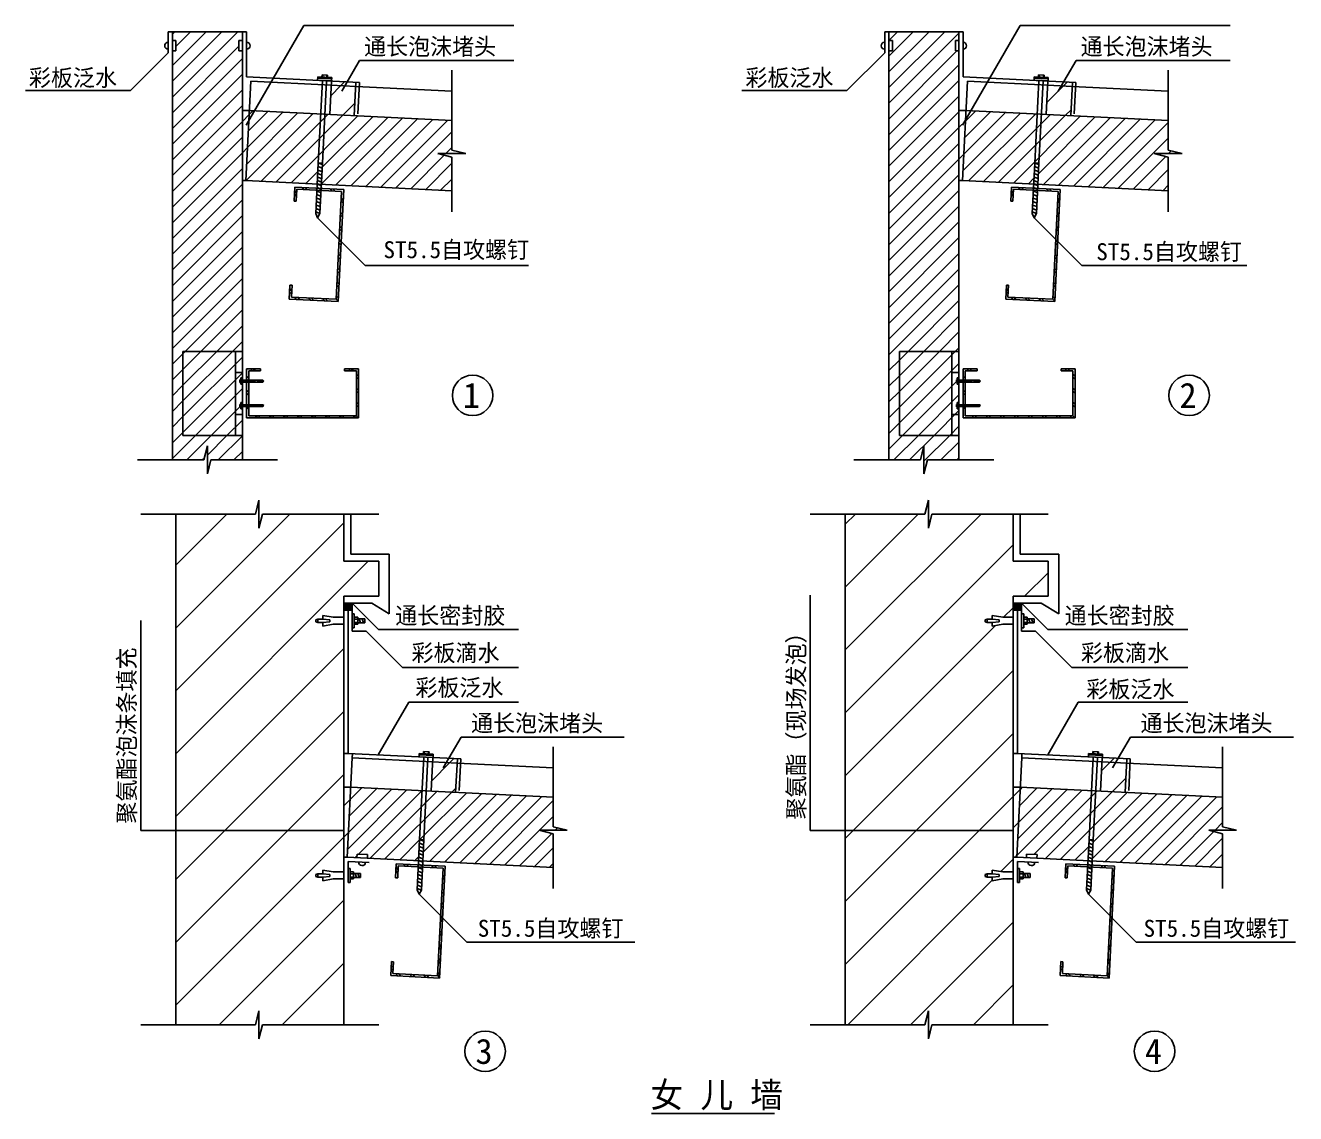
# Model space of a CAD drawing. Header units: metres. Extents: x 874 to 19892, y 579 to 29766.
# Drawn here: x 874 to 19022, y 579 to 16120 of the extents above; entities that cross this region are included whole.
import ezdxf

# ---------------------------------------------------------------- set-up
doc = ezdxf.new("R2010")
doc.units = ezdxf.units.M
for name, color, linetype in [('1', 2, 'Continuous'), ('2', 3, 'Continuous'), ('3', 4, 'Continuous'), ('4', 5, 'Continuous'), ('5', 6, 'Continuous')]:
    doc.layers.add(name, color=color, linetype=linetype)
pattern_1 = [(45, (0, 0), (-112.2532, 112.2532), [])]
pattern_2 = [(45, (0, 0), (-449.013, 449.013), [])]
pattern_3 = [(45, (0, 0), (-224.5064, 224.5064), [])]

msp = doc.modelspace()

# ---------------------------------------------------------------- hatches: boundary and pattern name
at = {"layer": '5'}
h = msp.add_hatch(dxfattribs=at)
h.set_pattern_fill('U', scale=50)
h.set_pattern_definition(pattern_1)
h.paths.add_polyline_path([(3973.89, 15755.15), (3923.89, 15755.15), (3923.89, 15905.15), (3973.89, 15905.15), (3973.89, 16030.15), (2973.89, 16030.15), (2973.89, 15905.15), (3023.89, 15905.15), (3023.89, 15755.15), (2973.89, 15755.15), (2973.89, 9914.61), (3423.92, 9914.61), (3473.92, 10114.61), (3473.92, 9714.61), (3523.92, 9914.61), (3973.89, 9914.61), (3973.89, 10264.61), (3123.89, 10264.61), (3123.89, 11464.61), (3973.89, 11464.61)])
h = msp.add_hatch(dxfattribs=at)
h.set_pattern_fill('U', scale=50)
h.set_pattern_definition(pattern_1)
h.paths.add_polyline_path([(14211.43, 15755.15), (14161.43, 15755.15), (14161.43, 15905.15), (14211.43, 15905.15), (14211.43, 16030.15), (13211.43, 16030.15), (13211.43, 15905.15), (13261.43, 15905.15), (13261.43, 15755.15), (13211.43, 15755.15), (13211.43, 9914.61), (13661.46, 9914.61), (13711.46, 10114.61), (13711.46, 9714.61), (13761.46, 9914.61), (14211.43, 9914.61), (14211.43, 10264.61), (13361.43, 10264.61), (13361.43, 11464.61), (14211.43, 11464.61)])
h = msp.add_hatch(dxfattribs=at)
h.set_pattern_fill('U', scale=100)
h.set_pattern_definition(pattern_3)
h.paths.add_polyline_path([(5592.87, 15249.07), (5243.31, 15266.55), (5222.33, 14847.07), (5571.9, 14829.6)])
h.paths.add_polyline_path([(5472.37, 15315.22), (5246.3, 15326.52), (5243.31, 15266.55), (5438.63, 15256.78)])
h.paths.add_polyline_path([(5595.87, 15309.05), (5472.37, 15315.22), (5438.63, 15256.78), (5592.87, 15249.07)])
h = msp.add_hatch(dxfattribs=at)
h.set_pattern_fill('U', scale=100)
h.set_pattern_definition(pattern_3)
h.paths.add_polyline_path([(15459.87, 14847.07), (15809.44, 14829.6), (15830.41, 15249.07), (15480.85, 15266.55)])
h.paths.add_polyline_path([(15676.17, 15256.78), (15709.92, 15315.22), (15483.85, 15326.52), (15480.85, 15266.55)])
h.paths.add_polyline_path([(15830.41, 15249.07), (15833.41, 15309.05), (15709.92, 15315.22), (15676.17, 15256.78)])
h = msp.add_hatch(dxfattribs=at)
h.set_pattern_fill('U', scale=100)
h.set_pattern_definition(pattern_3)
h.paths.add_polyline_path([(4073.77, 14904.5), (3973.89, 14904.5), (3973.89, 13905.75), (4023.83, 13905.75)])
h = msp.add_hatch(dxfattribs=at)
h.set_pattern_fill('U', scale=50)
h.set_pattern_definition(pattern_1)
h.paths.add_polyline_path([(5092.49, 14853.57), (4146.24, 14900.88), (4066.7, 14763.1), (4023.83, 13905.75), (5042.56, 13854.81), (5057.54, 14154.44)])
h.paths.add_polyline_path([(4146.24, 14900.88), (4073.77, 14904.5), (4066.7, 14763.1)])
h.paths.add_polyline_path([(5152.42, 14850.57), (5092.49, 14853.57), (5057.54, 14154.44), (5117.46, 14151.44)])
h.paths.add_polyline_path([(6966.38, 14759.87), (5152.42, 14850.57), (5117.46, 14151.44), (5102.48, 13851.82), (6959.66, 13758.96), (6966.38, 13765.67), (6966.38, 14238.6), (6766.38, 14288.6), (7166.38, 14288.6), (6966.38, 14338.6)])
h = msp.add_hatch(dxfattribs=at)
h.set_pattern_fill('U', scale=100)
h.set_pattern_definition(pattern_3)
h.paths.add_polyline_path([(14311.31, 14904.5), (14211.43, 14904.5), (14211.43, 13905.75), (14261.37, 13905.75)])
h = msp.add_hatch(dxfattribs=at)
h.set_pattern_fill('U', scale=50)
h.set_pattern_definition(pattern_1)
h.paths.add_polyline_path([(14383.79, 14900.88), (14304.24, 14763.1), (14261.37, 13905.75), (15280.1, 13854.81), (15295.08, 14154.44), (15330.04, 14853.57)])
h.paths.add_polyline_path([(14304.24, 14763.1), (14383.79, 14900.88), (14311.31, 14904.5)])
h.paths.add_polyline_path([(15389.96, 14850.57), (15330.04, 14853.57), (15295.08, 14154.44), (15355, 14151.44)])
h.paths.add_polyline_path([(15389.96, 14850.57), (15355, 14151.44), (15340.02, 13851.82), (17197.21, 13758.96), (17203.92, 13765.67), (17203.92, 14238.6), (17003.92, 14288.6), (17403.92, 14288.6), (17203.92, 14338.6), (17203.92, 14759.87)])
h = msp.add_hatch(dxfattribs=at)
h.set_pattern_fill('U', scale=50)
h.set_pattern_definition(pattern_1)
h.paths.add_polyline_path([(3873.89, 11464.61), (3123.89, 11464.61), (3123.89, 10264.61), (3873.89, 10264.61)])
h.paths.add_polyline_path([(3973.89, 11464.61), (3873.89, 11464.61), (3873.89, 11164.61), (3973.89, 11164.61)])
h.paths.add_polyline_path([(3973.89, 10994.61), (3951.39, 10994.61), (3951.39, 11021.61), (3937.89, 11021.61), (3937.89, 11057.61), (3951.39, 11057.61), (3951.39, 11084.61), (3973.89, 11084.61), (3973.89, 11164.61), (3873.89, 11164.61), (3873.89, 10564.61), (3973.89, 10564.61), (3973.89, 10644.61), (3951.39, 10644.61), (3951.39, 10671.61), (3937.89, 10671.61), (3937.89, 10707.61), (3951.39, 10707.61), (3951.39, 10734.61), (3973.89, 10734.61)])
h.paths.add_polyline_path([(3973.89, 10564.61), (3873.89, 10564.61), (3873.89, 10264.61), (3973.89, 10264.61)])
h = msp.add_hatch(dxfattribs=at)
h.set_pattern_fill('U', scale=50)
h.set_pattern_definition(pattern_1)
h.paths.add_polyline_path([(14111.43, 11464.61), (13361.43, 11464.61), (13361.43, 10264.61), (14111.43, 10264.61)])
h.paths.add_polyline_path([(14211.43, 11464.61), (14111.43, 11464.61), (14111.43, 11164.61), (14211.43, 11164.61)])
h.paths.add_polyline_path([(14211.43, 10994.61), (14188.93, 10994.61), (14188.93, 11021.61), (14175.43, 11021.61), (14175.43, 11057.61), (14188.93, 11057.61), (14188.93, 11084.61), (14211.43, 11084.61), (14211.43, 11164.61), (14111.43, 11164.61), (14111.43, 10564.61), (14211.43, 10564.61), (14211.43, 10644.61), (14188.93, 10644.61), (14188.93, 10671.61), (14175.43, 10671.61), (14175.43, 10707.61), (14188.93, 10707.61), (14188.93, 10734.61), (14211.43, 10734.61)])
h.paths.add_polyline_path([(14211.43, 10564.61), (14111.43, 10564.61), (14111.43, 10264.61), (14211.43, 10264.61)])
h = msp.add_hatch(dxfattribs=at)
h.set_pattern_fill('U', scale=200)
h.set_pattern_definition(pattern_2)
h.paths.add_polyline_path([(5423.37, 7566.79), (5273.37, 7566.79), (5123.37, 7541.79), (5123.37, 7591.79), (5053.37, 7591.79), (5023.37, 7601.79), (5023.37, 7631.79), (5053.37, 7641.79), (5123.37, 7641.79), (5123.37, 7691.79), (5273.37, 7666.79), (5423.37, 7666.79), (5423.37, 7966.79), (5923.37, 7966.79), (5923.37, 8466.79), (5423.37, 8466.79), (5423.37, 9140.14), (4261.13, 9140.14), (4211.13, 8940.14), (4211.13, 9340.14), (4161.13, 9140.14), (3023.37, 9140.14), (3023.37, 4622.92), (5423.37, 4622.92)])
h.paths.add_polyline_path([(5423.37, 3929.39), (5273.37, 3929.39), (5123.37, 3904.39), (5123.37, 3954.39), (5053.37, 3954.39), (5023.37, 3964.39), (5023.37, 3994.39), (5053.37, 4004.39), (5123.37, 4004.39), (5123.37, 4054.39), (5273.37, 4029.39), (5423.37, 4029.39), (5423.37, 4622.92), (3023.37, 4622.92), (3023.37, 1846.79), (4161.13, 1846.79), (4211.13, 2046.79), (4211.13, 1646.79), (4261.13, 1846.79), (5211.1, 1846.79), (5423.37, 1846.79)])
h = msp.add_hatch(dxfattribs=at)
h.set_pattern_fill('U', scale=200)
h.set_pattern_definition(pattern_2)
h.paths.add_polyline_path([(14987.9, 7566.79), (14837.9, 7566.79), (14687.9, 7541.79), (14687.9, 7591.79), (14617.9, 7591.79), (14587.9, 7601.79), (14587.9, 7631.79), (14617.9, 7641.79), (14687.9, 7641.79), (14687.9, 7691.79), (14837.9, 7666.79), (14987.9, 7666.79), (14987.9, 7966.79), (15487.9, 7966.79), (15487.9, 8466.79), (14987.9, 8466.79), (14987.9, 9140.14), (13825.66, 9140.14), (13775.66, 8940.14), (13775.66, 9340.14), (13725.66, 9140.14), (12587.9, 9140.14), (12587.9, 4622.92), (14987.9, 4622.92)])
h.paths.add_polyline_path([(14587.9, 3964.39), (14587.9, 3994.39), (14617.9, 4004.39), (14687.9, 4004.39), (14687.9, 4054.39), (14837.9, 4029.39), (14987.9, 4029.39), (14987.9, 4622.92), (12587.9, 4622.92), (12587.9, 1846.79), (13725.66, 1846.79), (13775.66, 2046.79), (13775.66, 1646.79), (13825.66, 1846.79), (14775.64, 1846.79), (14987.9, 1846.79), (14987.9, 3929.39), (14837.9, 3929.39), (14687.9, 3904.39), (14687.9, 3954.39), (14617.9, 3954.39)])
h = msp.add_hatch(dxfattribs=at)
h.set_pattern_fill('U', scale=100)
h.set_pattern_definition(pattern_3)
h.paths.add_polyline_path([(7021.37, 5166.24), (7042.35, 5585.71), (6692.78, 5603.19), (6671.81, 5183.72)])
h.paths.add_polyline_path([(6888.11, 5593.42), (6921.85, 5651.86), (6695.78, 5663.17), (6692.78, 5603.19)])
h.paths.add_polyline_path([(7042.35, 5585.71), (7045.35, 5645.69), (6921.85, 5651.86), (6888.11, 5593.42)])
h = msp.add_hatch(dxfattribs=at)
h.set_pattern_fill('U', scale=100)
h.set_pattern_definition(pattern_3)
h.paths.add_polyline_path([(16585.91, 5166.24), (16606.88, 5585.71), (16257.32, 5603.19), (16236.34, 5183.72)])
h.paths.add_polyline_path([(16452.65, 5593.42), (16486.39, 5651.86), (16260.32, 5663.17), (16257.32, 5603.19)])
h.paths.add_polyline_path([(16606.88, 5585.71), (16609.88, 5645.69), (16486.39, 5651.86), (16452.65, 5593.42)])
h = msp.add_hatch(dxfattribs=at)
h.set_pattern_fill('U', scale=100)
h.set_pattern_definition(pattern_3)
h.paths.add_polyline_path([(5523.24, 5241.14), (5423.37, 5241.14), (5423.37, 4242.39), (5473.31, 4242.39)])
h = msp.add_hatch(dxfattribs=at)
h.set_pattern_fill('U', scale=50)
h.set_pattern_definition(pattern_1)
h.paths.add_polyline_path([(6541.97, 5190.21), (5523.24, 5241.14), (5473.31, 4242.39), (5611.69, 4235.47), (5614.18, 4285.41), (5764, 4277.92), (5761.5, 4227.98), (6492.03, 4191.45), (6507.02, 4491.08)])
h.paths.add_polyline_path([(6601.9, 5187.21), (6541.97, 5190.21), (6507.02, 4491.08), (6566.94, 4488.08)])
h.paths.add_polyline_path([(8415.85, 4675.25), (8415.85, 5096.51), (6601.9, 5187.21), (6566.94, 4488.08), (6551.96, 4188.46), (8415.85, 4095.26), (8415.85, 4575.25), (8215.85, 4625.25), (8615.85, 4625.25)])
h = msp.add_hatch(dxfattribs=at)
h.set_pattern_fill('U', scale=100)
h.set_pattern_definition(pattern_3)
h.paths.add_polyline_path([(15087.78, 5241.14), (14987.9, 5241.14), (14987.9, 4242.39), (15037.84, 4242.39)])
h = msp.add_hatch(dxfattribs=at)
h.set_pattern_fill('U', scale=50)
h.set_pattern_definition(pattern_1)
h.paths.add_polyline_path([(16106.51, 5190.21), (15087.78, 5241.14), (15037.84, 4242.39), (15176.22, 4235.47), (15178.72, 4285.41), (15328.53, 4277.92), (15326.03, 4227.98), (16056.57, 4191.45), (16071.55, 4491.08)])
h.paths.add_polyline_path([(16071.55, 4491.08), (16131.47, 4488.08), (16166.43, 5187.21), (16106.51, 5190.21)])
h.paths.add_polyline_path([(17980.39, 4095.26), (17980.39, 4575.25), (17780.39, 4625.25), (18180.39, 4625.25), (17980.39, 4675.25), (17980.39, 5096.51), (16166.43, 5187.21), (16131.47, 4488.08), (16116.49, 4188.46)])

# ---------------------------------------------------------------- linework, layer by layer
for p, q in [((5057.54, 14154.44), (5116.47, 15333.02)), ((5117.46, 14151.44), (5176.39, 15330.02)), ((5243.31, 15266.55), (5592.87, 15249.07)), ((15295.08, 14154.44), (15354.01, 15333.02)), ((15355, 14151.44), (15413.93, 15330.02)), ((15480.85, 15266.55), (15830.41, 15249.07)), ((3123.89, 11464.61), (3123.89, 10264.61)), ((3123.89, 11464.61), (3973.89, 11464.61)), ((3873.89, 11464.61), (3873.89, 10264.61)), ((13361.43, 11464.61), (13361.43, 10264.61)), ((13361.43, 11464.61), (14211.43, 11464.61)), ((14111.43, 11464.61), (14111.43, 10264.61)), ((3873.89, 11164.61), (3973.89, 11164.61)), ((14111.43, 11164.61), (14211.43, 11164.61)), ((3873.89, 10564.61), (3973.89, 10564.61)), ((14111.43, 10564.61), (14211.43, 10564.61)), ((3123.89, 10264.61), (3973.89, 10264.61)), ((13361.43, 10264.61), (14211.43, 10264.61)), ((6507.02, 4491.08), (6565.94, 5669.66)), ((6566.94, 4488.08), (6625.87, 5666.66)), ((16071.55, 4491.08), (16130.48, 5669.66)), ((16131.47, 4488.08), (16190.4, 5666.66)), ((6692.78, 5603.19), (7042.35, 5585.71)), ((16257.32, 5603.19), (16606.88, 5585.71)), ((9820.66, 578.62), (11575.58, 578.62))]:
    msp.add_line(p, q)
at = {"layer": '1'}
for p, q in [((2913.89, 16030.15), (2913.89, 15730.15)), ((4033.89, 16030.15), (2913.89, 16030.15)), ((2973.89, 16030.15), (2973.89, 9914.61)), ((3973.89, 16030.15), (3973.89, 9914.61)), ((4033.89, 16030.15), (4033.89, 15387.15)), ((13151.43, 16030.15), (13151.43, 15730.15)), ((14271.43, 16030.15), (13151.43, 16030.15)), ((13211.43, 16030.15), (13211.43, 9914.61)), ((14211.43, 16030.15), (14211.43, 9914.61)), ((14271.43, 16030.15), (14271.43, 15387.15)), ((5645.81, 15306.55), (4033.89, 15387.15)), ((5645.81, 15306.55), (5623.33, 14857.06)), ((15883.35, 15306.55), (14271.43, 15387.15)), ((15883.35, 15306.55), (15860.87, 14857.06)), ((6966.38, 14759.87), (4073.77, 14904.5)), ((17203.92, 14759.87), (14311.31, 14904.5)), ((6966.38, 13758.62), (4023.83, 13905.75)), ((17203.92, 13758.62), (14261.37, 13905.75)), ((3023.37, 9140.14), (3023.37, 1846.79)), ((5423.37, 9140.14), (5423.37, 8466.79)), ((12587.9, 9140.14), (12587.9, 1846.79)), ((14987.9, 9140.14), (14987.9, 8466.79)), ((5923.37, 8466.79), (5423.37, 8466.79)), ((5923.37, 8466.79), (5923.37, 7966.79)), ((15487.9, 8466.79), (14987.9, 8466.79)), ((15487.9, 8466.79), (15487.9, 7966.79)), ((5423.37, 7966.79), (5423.37, 1846.79)), ((5923.37, 7966.79), (5423.37, 7966.79)), ((5483.37, 7866.79), (5483.37, 5723.79)), ((14987.9, 7966.79), (14987.9, 1846.79)), ((15487.9, 7966.79), (14987.9, 7966.79)), ((15047.9, 7866.79), (15047.9, 5723.79)), ((5543.37, 7766.79), (5543.37, 7466.79)), ((15107.9, 7766.79), (15107.9, 7466.79)), ((5543.37, 7466.79), (5743.37, 7466.79)), ((5743.37, 7466.79), (5884.79, 7325.37)), ((15107.9, 7466.79), (15307.9, 7466.79)), ((15307.9, 7466.79), (15449.32, 7325.37)), ((7095.28, 5643.19), (5483.37, 5723.79)), ((7095.28, 5643.19), (7072.81, 5193.7)), ((16659.82, 5643.19), (15047.9, 5723.79)), ((16659.82, 5643.19), (16637.34, 5193.7)), ((8415.85, 5096.51), (5523.24, 5241.14)), ((17980.39, 5096.51), (15087.78, 5241.14)), ((8415.85, 4095.26), (5473.31, 4242.39)), ((5483.37, 4179.76), (5483.37, 3879.39)), ((5783.37, 4164.76), (5483.37, 4179.76)), ((17980.39, 4095.26), (15037.84, 4242.39)), ((15347.9, 4164.76), (15047.9, 4179.76)), ((15047.9, 4179.76), (15047.9, 3879.39))]:
    msp.add_line(p, q, dxfattribs=at)
for centre in [(7263.51, 10836.73), (17501.05, 10836.73), (7442.66, 1467.89), (17007.19, 1467.89)]:
    msp.add_circle(centre, 289.23, dxfattribs=at)
at = {"layer": '2'}
for p, q in [((4027.18, 14694.65), (4850.21, 16120.15)), ((4850.21, 16120.15), (7850.21, 16120.15)), ((14264.72, 14694.65), (15087.75, 16120.15)), ((15087.75, 16120.15), (18087.75, 16120.15)), ((2973.89, 15905.15), (3023.89, 15905.15)), ((3023.89, 15905.15), (3023.89, 15755.15)), ((3923.89, 15905.15), (3923.89, 15755.15)), ((3973.89, 15905.15), (3923.89, 15905.15)), ((13211.43, 15905.15), (13261.43, 15905.15)), ((13261.43, 15905.15), (13261.43, 15755.15)), ((14161.43, 15905.15), (14161.43, 15755.15)), ((14211.43, 15905.15), (14161.43, 15905.15)), ((2373.89, 15190.15), (2913.89, 15730.15)), ((2973.89, 15755.15), (3023.89, 15755.15)), ((3973.89, 15755.15), (3923.89, 15755.15)), ((5393.87, 15179.24), (5648.43, 15620.15)), ((5648.43, 15620.15), (7850.21, 15620.15)), ((12611.43, 15190.15), (13151.43, 15730.15)), ((13211.43, 15755.15), (13261.43, 15755.15)), ((14211.43, 15755.15), (14161.43, 15755.15)), ((15631.41, 15179.24), (15885.97, 15620.15)), ((15885.97, 15620.15), (18087.75, 15620.15)), ((6966.38, 15480.77), (6966.38, 14338.6)), ((17203.92, 15480.77), (17203.92, 14338.6)), ((4094.74, 15323.98), (4023.83, 13905.75)), ((5243.31, 15266.55), (4094.74, 15323.98)), ((5051.05, 15386.35), (5048.55, 15336.41)), ((5248.3, 15326.43), (5048.55, 15336.41)), ((5249.8, 15356.39), (5050.05, 15366.38)), ((5250.8, 15376.36), (5051.05, 15386.35)), ((5112.47, 15413.32), (5110.97, 15383.35)), ((5192.37, 15409.32), (5112.47, 15413.32)), ((5122.46, 15412.82), (5120.96, 15382.85)), ((5182.38, 15409.82), (5180.88, 15379.86)), ((5192.37, 15409.32), (5190.87, 15379.36)), ((5246.3, 15326.52), (5222.33, 14847.07)), ((5250.8, 15376.36), (5248.3, 15326.43)), ((5595.87, 15309.05), (5571.9, 14829.6)), ((6966.38, 15180.4), (5592.87, 15249.07)), ((14332.28, 15323.98), (14261.37, 13905.75)), ((15480.85, 15266.55), (14332.28, 15323.98)), ((15288.59, 15386.35), (15286.09, 15336.41)), ((15485.84, 15326.43), (15286.09, 15336.41)), ((15487.34, 15356.39), (15287.59, 15366.38)), ((15488.34, 15376.36), (15288.59, 15386.35)), ((15350.01, 15413.32), (15348.51, 15383.35)), ((15429.91, 15409.32), (15350.01, 15413.32)), ((15360, 15412.82), (15358.5, 15382.85)), ((15419.92, 15409.82), (15418.43, 15379.86)), ((15429.91, 15409.32), (15428.41, 15379.36)), ((15483.85, 15326.52), (15459.87, 14847.07)), ((15488.34, 15376.36), (15485.84, 15326.43)), ((15833.41, 15309.05), (15809.44, 14829.6)), ((17203.92, 15180.4), (15830.41, 15249.07)), ((873.89, 15190.15), (2373.89, 15190.15)), ((11111.43, 15190.15), (12611.43, 15190.15)), ((4073.77, 14904.5), (3973.89, 14904.5)), ((14311.31, 14904.5), (14211.43, 14904.5)), ((7166.38, 14288.6), (6966.38, 14338.6)), ((17403.92, 14288.6), (17203.92, 14338.6)), ((6966.38, 14238.6), (6766.38, 14288.6)), ((7166.38, 14288.6), (6766.38, 14288.6)), ((6966.38, 14238.6), (6966.38, 13458.25)), ((17203.92, 14238.6), (17003.92, 14288.6)), ((17403.92, 14288.6), (17003.92, 14288.6)), ((17203.92, 14238.6), (17203.92, 13458.25)), ((5057.54, 14154.44), (5021.58, 13435.34)), ((5108.97, 13981.66), (5050.05, 14004.63)), ((5111.47, 14031.59), (5052.54, 14054.56)), ((5113.97, 14081.53), (5055.04, 14104.5)), ((5057.54, 14154.44), (5117.46, 14151.44)), ((5116.46, 14131.47), (5057.54, 14154.44)), ((5117.46, 14151.44), (5081.51, 13432.34)), ((15295.08, 14154.44), (15259.12, 13435.34)), ((15346.51, 13981.66), (15287.59, 14004.63)), ((15349.01, 14031.59), (15290.09, 14054.56)), ((15351.51, 14081.53), (15292.58, 14104.5)), ((15295.08, 14154.44), (15355, 14151.44)), ((15354.01, 14131.47), (15295.08, 14154.44)), ((15355, 14151.44), (15319.05, 13432.34)), ((4023.83, 13905.75), (3973.89, 13905.75)), ((5098.99, 13781.9), (5040.06, 13804.88)), ((5101.48, 13831.84), (5042.56, 13854.81)), ((5103.98, 13881.78), (5045.05, 13904.75)), ((5106.48, 13931.72), (5047.55, 13954.69)), ((14261.37, 13905.75), (14211.43, 13905.75)), ((15336.53, 13781.9), (15277.6, 13804.88)), ((15339.02, 13831.84), (15280.1, 13854.81)), ((15341.52, 13881.78), (15282.59, 13904.75)), ((15344.02, 13931.72), (15285.09, 13954.69)), ((5091.5, 13632.09), (5032.57, 13655.06)), ((5093.99, 13682.03), (5035.07, 13705)), ((5096.49, 13731.97), (5037.56, 13754.94)), ((15329.04, 13632.09), (15270.11, 13655.06)), ((15331.53, 13682.03), (15272.61, 13705)), ((15334.03, 13731.97), (15275.1, 13754.94)), ((5048.55, 13373.91), (5021.58, 13435.34)), ((5081.51, 13432.34), (5022.58, 13455.31)), ((5084.01, 13482.28), (5025.08, 13505.25)), ((5086.5, 13532.22), (5027.58, 13555.19)), ((5089, 13582.15), (5030.07, 13605.13)), ((5081.51, 13432.34), (5048.55, 13373.91)), ((15286.09, 13373.91), (15259.12, 13435.34)), ((15319.05, 13432.34), (15260.12, 13455.31)), ((15321.55, 13482.28), (15262.62, 13505.25)), ((15324.04, 13532.22), (15265.12, 13555.19)), ((15326.54, 13582.15), (15267.61, 13605.13)), ((15319.05, 13432.34), (15286.09, 13373.91)), ((5057.97, 13390.61), (5037.76, 13398.48)), ((5048.55, 13373.91), (5730.62, 12691.84)), ((15295.51, 13390.61), (15275.3, 13398.48)), ((15286.09, 13373.91), (15968.16, 12691.84)), ((5730.62, 12691.84), (8059.94, 12691.84)), ((15968.16, 12691.84), (18323.45, 12691.84)), ((3951.39, 10994.61), (3951.39, 11084.61)), ((3951.39, 11084.61), (3973.89, 11084.61)), ((3960.39, 10994.61), (3960.39, 11084.61)), ((3973.89, 10994.61), (3973.89, 11084.61)), ((14188.93, 10994.61), (14188.93, 11084.61)), ((14188.93, 11084.61), (14211.43, 11084.61)), ((14197.93, 10994.61), (14197.93, 11084.61)), ((14211.43, 10994.61), (14211.43, 11084.61)), ((3937.89, 11021.61), (3937.89, 11057.61)), ((3937.89, 11057.61), (3951.39, 11057.61)), ((3937.89, 11053.11), (3951.39, 11053.11)), ((3937.89, 11026.11), (3951.39, 11026.11)), ((3937.89, 11021.61), (3951.39, 11021.61)), ((3951.39, 10994.61), (3973.89, 10994.61)), ((3973.89, 11053.11), (4266.39, 11053.11)), ((3973.89, 11026.11), (4266.39, 11026.11)), ((4153.56, 11053.11), (4273.89, 11032.86)), ((4153.56, 11026.11), (4153.56, 11053.11)), ((4281.39, 11039.61), (4266.39, 11053.11)), ((4266.39, 11026.11), (4281.39, 11039.61)), ((14175.43, 11021.61), (14175.43, 11057.61)), ((14175.43, 11057.61), (14188.93, 11057.61)), ((14175.43, 11053.11), (14188.93, 11053.11)), ((14175.43, 11026.11), (14188.93, 11026.11)), ((14175.43, 11021.61), (14188.93, 11021.61)), ((14188.93, 10994.61), (14211.43, 10994.61)), ((14211.43, 11053.11), (14503.93, 11053.11)), ((14211.43, 11026.11), (14503.93, 11026.11)), ((14391.1, 11053.11), (14511.43, 11032.86)), ((14391.1, 11026.11), (14391.1, 11053.11)), ((14518.93, 11039.61), (14503.93, 11053.11)), ((14503.93, 11026.11), (14518.93, 11039.61)), ((3951.39, 10644.61), (3951.39, 10734.61)), ((3951.39, 10734.61), (3973.89, 10734.61)), ((3960.39, 10644.61), (3960.39, 10734.61)), ((3973.89, 10644.61), (3973.89, 10734.61)), ((14188.93, 10644.61), (14188.93, 10734.61)), ((14188.93, 10734.61), (14211.43, 10734.61)), ((14197.93, 10644.61), (14197.93, 10734.61)), ((14211.43, 10644.61), (14211.43, 10734.61)), ((3937.89, 10671.61), (3937.89, 10707.61)), ((3937.89, 10707.61), (3951.39, 10707.61)), ((3937.89, 10703.11), (3951.39, 10703.11)), ((3937.89, 10676.11), (3951.39, 10676.11)), ((3937.89, 10671.61), (3951.39, 10671.61)), ((3951.39, 10644.61), (3973.89, 10644.61)), ((3973.89, 10703.11), (4266.39, 10703.11)), ((3973.89, 10676.11), (4266.39, 10676.11)), ((4153.56, 10676.11), (4153.56, 10703.11)), ((4153.56, 10703.11), (4273.89, 10682.86)), ((4281.39, 10689.61), (4266.39, 10703.11)), ((4266.39, 10676.11), (4281.39, 10689.61)), ((14175.43, 10671.61), (14175.43, 10707.61)), ((14175.43, 10707.61), (14188.93, 10707.61)), ((14175.43, 10703.11), (14188.93, 10703.11)), ((14175.43, 10676.11), (14188.93, 10676.11)), ((14175.43, 10671.61), (14188.93, 10671.61)), ((14188.93, 10644.61), (14211.43, 10644.61)), ((14211.43, 10703.11), (14503.93, 10703.11)), ((14211.43, 10676.11), (14503.93, 10676.11)), ((14391.1, 10676.11), (14391.1, 10703.11)), ((14391.1, 10703.11), (14511.43, 10682.86)), ((14518.93, 10689.61), (14503.93, 10703.11)), ((14503.93, 10676.11), (14518.93, 10689.61)), ((3473.92, 10114.61), (3423.92, 9914.61)), ((3473.92, 10114.61), (3473.92, 9714.61)), ((13711.46, 10114.61), (13661.46, 9914.61)), ((13711.46, 10114.61), (13711.46, 9714.61)), ((2473.89, 9914.61), (3423.92, 9914.61)), ((3523.92, 9914.61), (3473.92, 9714.61)), ((3523.92, 9914.61), (4473.89, 9914.61)), ((3523.92, 9914.61), (4473.89, 9914.61)), ((12711.43, 9914.61), (13661.46, 9914.61)), ((13761.46, 9914.61), (13711.46, 9714.61)), ((13761.46, 9914.61), (14711.43, 9914.61)), ((13761.46, 9914.61), (14711.43, 9914.61)), ((4211.13, 9340.14), (4161.13, 9140.14)), ((4211.13, 9340.14), (4211.13, 8940.14)), ((13775.66, 9340.14), (13725.66, 9140.14)), ((13775.66, 9340.14), (13775.66, 8940.14)), ((2523.37, 9140.14), (4161.13, 9140.14)), ((4261.13, 9140.14), (4211.13, 8940.14)), ((4261.13, 9140.14), (5923.37, 9140.14)), ((4261.13, 9140.14), (5211.1, 9140.14)), ((5523.37, 8566.79), (5523.37, 9140.14)), ((12087.9, 9140.14), (13725.66, 9140.14)), ((13825.66, 9140.14), (13775.66, 8940.14)), ((13825.66, 9140.14), (15487.9, 9140.14)), ((13825.66, 9140.14), (14775.64, 9140.14)), ((15087.9, 8566.79), (15087.9, 9140.14)), ((6073.37, 8566.79), (5523.37, 8566.79)), ((6073.37, 7716.79), (6073.37, 8566.79)), ((15637.9, 8566.79), (15087.9, 8566.79)), ((15637.9, 7716.79), (15637.9, 8566.79)), ((5823.37, 7866.79), (5423.37, 7866.79)), ((5523.37, 7866.79), (5423.37, 7866.79)), ((5543.37, 7866.79), (5918.37, 7491.79)), ((5543.37, 7766.79), (5543.37, 7866.79)), ((5823.37, 7866.79), (6073.37, 7716.79)), ((12087.9, 4622.92), (12087.9, 7984.81)), ((15087.9, 7866.79), (14987.9, 7866.79)), ((15387.9, 7866.79), (14987.9, 7866.79)), ((15107.9, 7766.79), (15107.9, 7866.79)), ((15107.9, 7866.79), (15482.9, 7491.79)), ((15387.9, 7866.79), (15637.9, 7716.79)), ((2523.37, 4622.92), (2523.37, 7622.92)), ((5053.37, 7641.79), (5023.37, 7631.79)), ((5023.37, 7601.79), (5023.37, 7631.79)), ((5123.37, 7641.79), (5053.37, 7641.79)), ((5053.37, 7591.79), (5053.37, 7641.79)), ((5273.37, 7666.79), (5123.37, 7691.79)), ((5123.37, 7641.79), (5123.37, 7691.79)), ((5223.37, 7631.79), (5123.37, 7641.79)), ((5223.37, 7601.79), (5223.37, 7631.79)), ((5423.37, 7666.79), (5273.37, 7666.79)), ((5543.37, 7766.79), (5423.37, 7766.79)), ((5423.37, 7566.79), (5423.37, 7666.79)), ((5423.37, 7566.79), (5423.37, 7666.79)), ((5543.37, 7716.79), (5573.37, 7716.79)), ((5543.37, 7516.79), (5543.37, 7716.79)), ((5573.37, 7516.79), (5573.37, 7716.79)), ((5573.37, 7666.79), (5623.37, 7666.79)), ((5573.37, 7641.79), (5623.37, 7641.79)), ((5623.37, 7566.79), (5623.37, 7666.79)), ((5623.37, 7646.79), (5723.37, 7646.79)), ((5643.37, 7646.79), (5663.37, 7586.79)), ((5683.37, 7646.79), (5703.37, 7586.79)), ((5723.37, 7586.79), (5723.37, 7646.79)), ((14617.9, 7641.79), (14587.9, 7631.79)), ((14587.9, 7601.79), (14587.9, 7631.79)), ((14617.9, 7591.79), (14617.9, 7641.79)), ((14687.9, 7641.79), (14617.9, 7641.79)), ((14687.9, 7641.79), (14687.9, 7691.79)), ((14837.9, 7666.79), (14687.9, 7691.79)), ((14787.9, 7631.79), (14687.9, 7641.79)), ((14787.9, 7601.79), (14787.9, 7631.79)), ((14987.9, 7666.79), (14837.9, 7666.79)), ((15107.9, 7766.79), (14987.9, 7766.79)), ((14987.9, 7566.79), (14987.9, 7666.79)), ((14987.9, 7566.79), (14987.9, 7666.79)), ((15107.9, 7516.79), (15107.9, 7716.79)), ((15107.9, 7716.79), (15137.9, 7716.79)), ((15137.9, 7516.79), (15137.9, 7716.79)), ((15137.9, 7666.79), (15187.9, 7666.79)), ((15137.9, 7641.79), (15187.9, 7641.79)), ((15187.9, 7566.79), (15187.9, 7666.79)), ((15187.9, 7646.79), (15287.9, 7646.79)), ((15207.9, 7646.79), (15227.9, 7586.79)), ((15247.9, 7646.79), (15267.9, 7586.79)), ((15287.9, 7586.79), (15287.9, 7646.79)), ((5053.37, 7591.79), (5023.37, 7601.79)), ((5123.37, 7591.79), (5053.37, 7591.79)), ((5223.37, 7601.79), (5123.37, 7591.79)), ((5123.37, 7541.79), (5123.37, 7591.79)), ((5273.37, 7566.79), (5123.37, 7541.79)), ((5423.37, 7566.79), (5273.37, 7566.79)), ((5543.37, 7516.79), (5573.37, 7516.79)), ((5573.37, 7591.79), (5623.37, 7591.79)), ((5573.37, 7566.79), (5623.37, 7566.79)), ((5623.37, 7586.79), (5723.37, 7586.79)), ((5918.37, 7491.79), (7918.37, 7491.79)), ((14617.9, 7591.79), (14587.9, 7601.79)), ((14687.9, 7591.79), (14617.9, 7591.79)), ((14787.9, 7601.79), (14687.9, 7591.79)), ((14687.9, 7541.79), (14687.9, 7591.79)), ((14837.9, 7566.79), (14687.9, 7541.79)), ((14987.9, 7566.79), (14837.9, 7566.79)), ((15107.9, 7516.79), (15137.9, 7516.79)), ((15137.9, 7591.79), (15187.9, 7591.79)), ((15137.9, 7566.79), (15187.9, 7566.79)), ((15187.9, 7586.79), (15287.9, 7586.79)), ((15482.9, 7491.79), (17482.9, 7491.79)), ((5884.79, 7325.37), (6259.79, 6950.37)), ((15449.32, 7325.37), (15824.32, 6950.37)), ((6259.79, 6950.37), (7918.37, 6950.37)), ((15824.32, 6950.37), (17482.9, 6950.37)), ((5916.02, 5702.15), (6351.72, 6456.79)), ((6351.72, 6456.79), (7918.37, 6456.79)), ((15480.55, 5702.15), (15916.25, 6456.79)), ((15916.25, 6456.79), (17482.9, 6456.79)), ((6843.34, 5515.89), (7097.9, 5956.79)), ((7097.9, 5956.79), (9427.07, 5956.79)), ((8415.85, 5817.41), (8415.85, 4675.25)), ((16407.88, 5515.89), (16662.44, 5956.79)), ((16662.44, 5956.79), (18991.6, 5956.79)), ((17980.39, 5817.41), (17980.39, 4675.25)), ((5544.22, 5660.62), (5473.31, 4242.39)), ((6692.78, 5603.19), (5544.22, 5660.62)), ((6500.52, 5722.99), (6498.03, 5673.05)), ((6697.78, 5663.07), (6498.03, 5673.05)), ((6699.28, 5693.03), (6499.52, 5703.02)), ((6700.27, 5713), (6500.52, 5722.99)), ((6561.95, 5749.96), (6560.45, 5720)), ((6641.85, 5745.96), (6561.95, 5749.96)), ((6571.93, 5749.46), (6570.44, 5719.5)), ((6631.86, 5746.46), (6630.36, 5716.5)), ((6641.85, 5745.96), (6640.35, 5716)), ((6695.78, 5663.17), (6671.81, 5183.72)), ((6700.27, 5713), (6697.78, 5663.07)), ((7045.35, 5645.69), (7021.37, 5166.24)), ((15108.75, 5660.62), (15037.84, 4242.39)), ((16257.32, 5603.19), (15108.75, 5660.62)), ((16065.06, 5722.99), (16062.56, 5673.05)), ((16262.31, 5663.07), (16062.56, 5673.05)), ((16263.81, 5693.03), (16064.06, 5703.02)), ((16264.81, 5713), (16065.06, 5722.99)), ((16126.48, 5749.96), (16124.98, 5720)), ((16206.38, 5745.96), (16126.48, 5749.96)), ((16136.47, 5749.46), (16134.97, 5719.5)), ((16196.39, 5746.46), (16194.9, 5716.5)), ((16206.38, 5745.96), (16204.88, 5716)), ((16260.32, 5663.17), (16236.34, 5183.72)), ((16264.81, 5713), (16262.31, 5663.07)), ((16609.88, 5645.69), (16585.91, 5166.24)), ((8415.85, 5517.04), (7042.35, 5585.71)), ((17980.39, 5517.04), (16606.88, 5585.71)), ((5423.37, 4622.92), (2523.37, 4622.92)), ((8615.85, 4625.25), (8215.85, 4625.25)), ((8415.85, 4575.25), (8215.85, 4625.25)), ((8615.85, 4625.25), (8415.85, 4675.25)), ((8415.85, 4575.25), (8415.85, 3794.89)), ((14987.9, 4622.92), (12087.9, 4622.92)), ((18180.39, 4625.25), (17780.39, 4625.25)), ((17980.39, 4575.25), (17780.39, 4625.25)), ((18180.39, 4625.25), (17980.39, 4675.25)), ((17980.39, 4575.25), (17980.39, 3794.89)), ((6507.02, 4491.08), (6471.06, 3771.98)), ((6560.95, 4368.23), (6502.02, 4391.21)), ((6563.44, 4418.17), (6504.52, 4441.14)), ((6565.94, 4468.11), (6507.02, 4491.08)), ((6507.02, 4491.08), (6566.94, 4488.08)), ((6566.94, 4488.08), (6530.99, 3768.98)), ((16071.55, 4491.08), (16035.59, 3771.98)), ((16125.48, 4368.23), (16066.56, 4391.21)), ((16127.98, 4418.17), (16069.05, 4441.14)), ((16071.55, 4491.08), (16131.47, 4488.08)), ((16130.48, 4468.11), (16071.55, 4491.08)), ((16131.47, 4488.08), (16095.52, 3768.98)), ((5611.69, 4235.47), (5614.18, 4285.41)), ((5764, 4277.92), (5614.18, 4285.41)), ((5761.5, 4227.98), (5764, 4277.92)), ((6550.96, 4168.48), (6492.03, 4191.45)), ((6553.46, 4218.42), (6494.53, 4241.39)), ((6555.95, 4268.36), (6497.03, 4291.33)), ((6558.45, 4318.3), (6499.52, 4341.27)), ((15176.22, 4235.47), (15178.72, 4285.41)), ((15328.53, 4277.92), (15178.72, 4285.41)), ((15326.03, 4227.98), (15328.53, 4277.92)), ((16115.49, 4168.48), (16056.57, 4191.45)), ((16117.99, 4218.42), (16059.07, 4241.39)), ((16120.49, 4268.36), (16061.56, 4291.33)), ((16122.99, 4318.3), (16064.06, 4341.27)), ((5053.37, 4004.39), (5023.37, 3994.39)), ((5023.37, 3964.39), (5023.37, 3994.39)), ((5053.37, 3954.39), (5053.37, 4004.39)), ((5123.37, 4004.39), (5053.37, 4004.39)), ((5123.37, 4004.39), (5123.37, 4054.39)), ((5273.37, 4029.39), (5123.37, 4054.39)), ((5223.37, 3994.39), (5123.37, 4004.39)), ((5223.37, 3964.39), (5223.37, 3994.39)), ((5423.37, 4029.39), (5273.37, 4029.39)), ((5423.37, 3929.39), (5423.37, 4029.39)), ((5423.37, 3929.39), (5423.37, 4029.39)), ((5483.37, 3879.39), (5483.37, 4079.39)), ((5483.37, 4079.39), (5513.37, 4079.39)), ((5513.37, 3879.39), (5513.37, 4079.39)), ((5513.37, 4029.39), (5563.37, 4029.39)), ((5513.37, 4004.39), (5563.37, 4004.39)), ((5563.37, 3929.39), (5563.37, 4029.39)), ((5563.37, 4009.39), (5663.37, 4009.39)), ((5583.37, 4009.39), (5603.37, 3949.39)), ((5623.37, 4009.39), (5643.37, 3949.39)), ((5663.37, 3949.39), (5663.37, 4009.39)), ((6543.47, 4018.67), (6484.54, 4041.64)), ((6545.97, 4068.61), (6487.04, 4091.58)), ((6548.46, 4118.55), (6489.54, 4141.52)), ((14617.9, 4004.39), (14587.9, 3994.39)), ((14587.9, 3964.39), (14587.9, 3994.39)), ((14617.9, 3954.39), (14617.9, 4004.39)), ((14687.9, 4004.39), (14617.9, 4004.39)), ((14687.9, 4004.39), (14687.9, 4054.39)), ((14837.9, 4029.39), (14687.9, 4054.39)), ((14787.9, 3994.39), (14687.9, 4004.39)), ((14787.9, 3964.39), (14787.9, 3994.39)), ((14987.9, 4029.39), (14837.9, 4029.39)), ((14987.9, 3929.39), (14987.9, 4029.39)), ((14987.9, 3929.39), (14987.9, 4029.39)), ((15047.9, 4079.39), (15077.9, 4079.39)), ((15047.9, 3879.39), (15047.9, 4079.39)), ((15077.9, 3879.39), (15077.9, 4079.39)), ((15077.9, 4029.39), (15127.9, 4029.39)), ((15077.9, 4004.39), (15127.9, 4004.39)), ((15127.9, 3929.39), (15127.9, 4029.39)), ((15127.9, 4009.39), (15227.9, 4009.39)), ((15147.9, 4009.39), (15167.9, 3949.39)), ((15187.9, 4009.39), (15207.9, 3949.39)), ((15227.9, 3949.39), (15227.9, 4009.39)), ((16108, 4018.67), (16049.08, 4041.64)), ((16110.5, 4068.61), (16051.57, 4091.58)), ((16113, 4118.55), (16054.07, 4141.52)), ((5053.37, 3954.39), (5023.37, 3964.39)), ((5123.37, 3954.39), (5053.37, 3954.39)), ((5223.37, 3964.39), (5123.37, 3954.39)), ((5123.37, 3904.39), (5123.37, 3954.39)), ((5273.37, 3929.39), (5123.37, 3904.39)), ((5423.37, 3929.39), (5273.37, 3929.39)), ((5483.37, 3879.39), (5513.37, 3879.39)), ((5513.37, 3954.39), (5563.37, 3954.39)), ((5513.37, 3929.39), (5563.37, 3929.39)), ((5563.37, 3949.39), (5663.37, 3949.39)), ((6533.48, 3818.92), (6474.56, 3841.89)), ((6535.98, 3868.86), (6477.05, 3891.83)), ((6538.48, 3918.8), (6479.55, 3941.77)), ((6540.97, 3968.73), (6482.05, 3991.7)), ((14617.9, 3954.39), (14587.9, 3964.39)), ((14687.9, 3954.39), (14617.9, 3954.39)), ((14787.9, 3964.39), (14687.9, 3954.39)), ((14687.9, 3904.39), (14687.9, 3954.39)), ((14837.9, 3929.39), (14687.9, 3904.39)), ((14987.9, 3929.39), (14837.9, 3929.39)), ((15047.9, 3879.39), (15077.9, 3879.39)), ((15077.9, 3954.39), (15127.9, 3954.39)), ((15077.9, 3929.39), (15127.9, 3929.39)), ((15127.9, 3949.39), (15227.9, 3949.39)), ((16098.02, 3818.92), (16039.09, 3841.89)), ((16100.51, 3868.86), (16041.59, 3891.83)), ((16103.01, 3918.8), (16044.08, 3941.77)), ((16105.51, 3968.73), (16046.58, 3991.7)), ((6498.03, 3710.56), (6471.06, 3771.98)), ((6530.99, 3768.98), (6472.06, 3791.95)), ((6507.44, 3727.25), (6487.24, 3735.12)), ((6530.99, 3768.98), (6498.03, 3710.56)), ((6498.03, 3710.56), (7180.1, 3028.48)), ((16062.56, 3710.56), (16035.59, 3771.98)), ((16095.52, 3768.98), (16036.59, 3791.95)), ((16071.98, 3727.25), (16051.77, 3735.12)), ((16095.52, 3768.98), (16062.56, 3710.56)), ((16062.56, 3710.56), (16744.63, 3028.48)), ((7180.1, 3028.48), (9583.49, 3028.48)), ((16744.63, 3028.48), (19022.42, 3028.48)), ((4211.13, 2046.79), (4161.13, 1846.79)), ((4211.13, 2046.79), (4211.13, 1646.79)), ((13775.66, 2046.79), (13725.66, 1846.79)), ((13775.66, 2046.79), (13775.66, 1646.79)), ((2523.37, 1846.79), (4161.13, 1846.79)), ((4261.13, 1846.79), (4211.13, 1646.79)), ((4261.13, 1846.79), (5923.37, 1846.79)), ((4261.13, 1846.79), (5211.1, 1846.79)), ((12087.9, 1846.79), (13725.66, 1846.79)), ((13825.66, 1846.79), (13775.66, 1646.79)), ((13825.66, 1846.79), (14775.64, 1846.79)), ((13825.66, 1846.79), (15487.9, 1846.79))]:
    msp.add_line(p, q, dxfattribs=at)
for centre, start, end in [((2913.89, 15830.15), 90, 270), ((4033.89, 15830.15), 270, 90), ((13151.43, 15830.15), 90, 270), ((14271.43, 15830.15), 270, 90), ((5683.49, 4169.76), 177.14, 357.14), ((15248.03, 4169.76), 177.14, 357.14)]:
    msp.add_arc(centre, 50, start, end, dxfattribs=at)
for points in [[(5423.37, 7766.79), (5423.37, 7866.79), (5543.37, 7766.79), (5543.37, 7866.79)], [(14987.9, 7766.79), (14987.9, 7866.79), (15107.9, 7766.79), (15107.9, 7866.79)]]:
    msp.add_solid(points, dxfattribs=at)
at = {"layer": '5'}
for p, q in [((4724.02, 13810.67), (4714.03, 13610.92)), ((5423.14, 13775.71), (4724.02, 13810.67)), ((4855.86, 13774.04), (4827.4, 13805.5)), ((4898.24, 13771.92), (4869.77, 13803.38)), ((14961.56, 13810.67), (14951.57, 13610.92)), ((15660.68, 13775.71), (14961.56, 13810.67)), ((15093.4, 13774.04), (15064.94, 13805.5)), ((15135.78, 13771.92), (15107.31, 13803.38)), ((4747.66, 13682.84), (4719.2, 13714.3)), ((4749.78, 13725.21), (4721.32, 13756.67)), ((4752.48, 13779.2), (4743.99, 13609.42)), ((5391.68, 13747.24), (4752.48, 13779.2)), ((5255.36, 13754.06), (5226.9, 13785.52)), ((5297.74, 13751.94), (5269.27, 13783.4)), ((5391.68, 13747.24), (5314.78, 12209.17)), ((5423.14, 13775.71), (5343.24, 12177.71)), ((5415.45, 13621.84), (5386.99, 13653.3)), ((14985.2, 13682.84), (14956.74, 13714.3)), ((14987.32, 13725.21), (14958.86, 13756.67)), ((14990.02, 13779.2), (14981.53, 13609.42)), ((15629.22, 13747.24), (14990.02, 13779.2)), ((15492.91, 13754.06), (15464.44, 13785.52)), ((15535.28, 13751.94), (15506.81, 13783.4)), ((15629.22, 13747.24), (15552.32, 12209.17)), ((15660.68, 13775.71), (15580.78, 12177.71)), ((15652.99, 13621.84), (15624.53, 13653.3)), ((4743.99, 13609.42), (4714.03, 13610.92)), ((5405.46, 13422.09), (5377, 13453.55)), ((5413.33, 13579.47), (5384.87, 13610.93)), ((14981.53, 13609.42), (14951.57, 13610.92)), ((15643, 13422.09), (15614.54, 13453.55)), ((15650.87, 13579.47), (15622.41, 13610.93)), ((5395.48, 13222.34), (5367.01, 13253.8)), ((5403.34, 13379.72), (5374.88, 13411.18)), ((15633.02, 13222.34), (15604.55, 13253.8)), ((15640.88, 13379.72), (15612.42, 13411.18)), ((5393.36, 13179.96), (5364.89, 13211.43)), ((15630.9, 13179.96), (15602.43, 13211.43)), ((5383.37, 12980.21), (5354.9, 13011.68)), ((5385.49, 13022.59), (5357.02, 13054.05)), ((15620.91, 12980.21), (15592.45, 13011.68)), ((15623.03, 13022.59), (15594.56, 13054.05)), ((5373.38, 12780.46), (5344.92, 12811.92)), ((5375.5, 12822.84), (5347.04, 12854.3)), ((15610.92, 12780.46), (15582.46, 12811.92)), ((15613.04, 12822.84), (15584.58, 12854.3)), ((5363.39, 12580.71), (5334.93, 12612.17)), ((5365.51, 12623.09), (5337.05, 12654.55)), ((15600.93, 12580.71), (15572.47, 12612.17)), ((15603.05, 12623.09), (15574.59, 12654.55)), ((4654.1, 12412.41), (4644.12, 12212.66)), ((4679.87, 12326.96), (4651.4, 12358.42)), ((4684.07, 12410.91), (4654.1, 12412.41)), ((4684.07, 12410.91), (4675.58, 12241.13)), ((5353.41, 12380.96), (5324.94, 12412.42)), ((5355.52, 12423.34), (5327.06, 12454.8)), ((14891.65, 12412.41), (14881.66, 12212.66)), ((14917.41, 12326.96), (14888.95, 12358.42)), ((14921.61, 12410.91), (14891.65, 12412.41)), ((14921.61, 12410.91), (14913.12, 12241.13)), ((15590.95, 12380.96), (15562.48, 12412.42)), ((15593.07, 12423.34), (15564.6, 12454.8)), ((5343.24, 12177.71), (4644.12, 12212.66)), ((4677.75, 12284.58), (4649.29, 12316.04)), ((5314.78, 12209.17), (4675.58, 12241.13)), ((4747.5, 12207.49), (4719.03, 12238.95)), ((4789.87, 12205.37), (4761.41, 12236.83)), ((4947.25, 12197.51), (4918.79, 12228.97)), ((4989.62, 12195.39), (4961.16, 12226.85)), ((5147, 12187.52), (5118.54, 12218.98)), ((5189.37, 12185.4), (5160.91, 12216.86)), ((5343.42, 12181.21), (5314.95, 12212.67)), ((5345.54, 12223.59), (5317.07, 12255.05)), ((15580.78, 12177.71), (14881.66, 12212.66)), ((14915.29, 12284.58), (14886.83, 12316.04)), ((15552.32, 12209.17), (14913.12, 12241.13)), ((14985.04, 12207.49), (14956.58, 12238.95)), ((15027.41, 12205.37), (14998.95, 12236.83)), ((15184.79, 12197.51), (15156.33, 12228.97)), ((15227.16, 12195.39), (15198.7, 12226.85)), ((15384.54, 12187.52), (15356.08, 12218.98)), ((15426.91, 12185.4), (15398.45, 12216.86)), ((15580.96, 12181.21), (15552.5, 12212.67)), ((15583.08, 12223.59), (15554.61, 12255.05)), ((4033.89, 10514.61), (4033.89, 11214.61)), ((4033.89, 11214.61), (4233.89, 11214.61)), ((4063.89, 11081.1), (4033.89, 11111.1)), ((4063.89, 10544.61), (4063.89, 11184.61)), ((4063.89, 11184.61), (4233.89, 11184.61)), ((4117.95, 11184.61), (4087.95, 11214.61)), ((4160.38, 11184.61), (4130.38, 11214.61)), ((4233.89, 11184.61), (4233.89, 11214.61)), ((5433.89, 11214.61), (5633.89, 11214.61)), ((5433.89, 11184.61), (5433.89, 11214.61)), ((5433.89, 11184.61), (5603.89, 11184.61)), ((5517.95, 11184.61), (5487.95, 11214.61)), ((5560.38, 11184.61), (5530.38, 11214.61)), ((5603.89, 10544.61), (5603.89, 11184.61)), ((5633.89, 11111.1), (5603.89, 11141.1)), ((5633.89, 11068.68), (5603.89, 11098.68)), ((5633.89, 10514.61), (5633.89, 11214.61)), ((14271.43, 10514.61), (14271.43, 11214.61)), ((14271.43, 11214.61), (14471.43, 11214.61)), ((14301.43, 11081.1), (14271.43, 11111.1)), ((14301.43, 10544.61), (14301.43, 11184.61)), ((14301.43, 11184.61), (14471.43, 11184.61)), ((14355.5, 11184.61), (14325.5, 11214.61)), ((14397.92, 11184.61), (14367.92, 11214.61)), ((14471.43, 11184.61), (14471.43, 11214.61)), ((15671.43, 11184.61), (15671.43, 11214.61)), ((15671.43, 11214.61), (15871.43, 11214.61)), ((15671.43, 11184.61), (15841.43, 11184.61)), ((15755.5, 11184.61), (15725.5, 11214.61)), ((15797.92, 11184.61), (15767.92, 11214.61)), ((15841.43, 10544.61), (15841.43, 11184.61)), ((15871.43, 11111.1), (15841.43, 11141.1)), ((15871.43, 11068.68), (15841.43, 11098.68)), ((15871.43, 10514.61), (15871.43, 11214.61)), ((3996.39, 11026.11), (3987.39, 11053.11)), ((4018.89, 11026.11), (4009.89, 11053.11)), ((4041.39, 11026.11), (4032.39, 11053.11)), ((4063.89, 11038.68), (4033.89, 11068.68)), ((4063.89, 10881.1), (4033.89, 10911.1)), ((4063.89, 11026.11), (4054.89, 11053.11)), ((4086.39, 11026.11), (4077.39, 11053.11)), ((4108.89, 11026.11), (4099.89, 11053.11)), ((4131.39, 11026.11), (4122.39, 11053.11)), ((4153.89, 11026.11), (4144.89, 11053.11)), ((5633.89, 10911.1), (5603.89, 10941.1)), ((5633.89, 10868.68), (5603.89, 10898.68)), ((14233.93, 11026.11), (14224.93, 11053.11)), ((14256.43, 11026.11), (14247.43, 11053.11)), ((14278.93, 11026.11), (14269.93, 11053.11)), ((14301.43, 11038.68), (14271.43, 11068.68)), ((14301.43, 10881.1), (14271.43, 10911.1)), ((14301.43, 11026.11), (14292.43, 11053.11)), ((14323.93, 11026.11), (14314.93, 11053.11)), ((14346.43, 11026.11), (14337.43, 11053.11)), ((14368.93, 11026.11), (14359.93, 11053.11)), ((14391.43, 11026.11), (14382.43, 11053.11)), ((15871.43, 10911.1), (15841.43, 10941.1)), ((15871.43, 10868.68), (15841.43, 10898.68)), ((4063.89, 10838.68), (4033.89, 10868.68)), ((4063.89, 10681.1), (4033.89, 10711.1)), ((5633.89, 10711.1), (5603.89, 10741.1)), ((14301.43, 10838.68), (14271.43, 10868.68)), ((14301.43, 10681.1), (14271.43, 10711.1)), ((15871.43, 10711.1), (15841.43, 10741.1)), ((3996.39, 10676.11), (3987.39, 10703.11)), ((4018.89, 10676.11), (4009.89, 10703.11)), ((4041.39, 10676.11), (4032.39, 10703.11)), ((4063.89, 10638.68), (4033.89, 10668.68)), ((4063.89, 10676.11), (4054.89, 10703.11)), ((4063.89, 10544.61), (5603.89, 10544.61)), ((4086.39, 10676.11), (4077.39, 10703.11)), ((4108.89, 10676.11), (4099.89, 10703.11)), ((4131.39, 10676.11), (4122.39, 10703.11)), ((4153.89, 10676.11), (4144.89, 10703.11)), ((4187.95, 10514.61), (4157.95, 10544.61)), ((4230.38, 10514.61), (4200.38, 10544.61)), ((4387.95, 10514.61), (4357.95, 10544.61)), ((4430.38, 10514.61), (4400.38, 10544.61)), ((4587.95, 10514.61), (4557.95, 10544.61)), ((4630.38, 10514.61), (4600.38, 10544.61)), ((4787.95, 10514.61), (4757.95, 10544.61)), ((4830.38, 10514.61), (4800.38, 10544.61)), ((4987.95, 10514.61), (4957.95, 10544.61)), ((5030.38, 10514.61), (5000.38, 10544.61)), ((5187.95, 10514.61), (5157.95, 10544.61)), ((5230.38, 10514.61), (5200.38, 10544.61)), ((5387.95, 10514.61), (5357.95, 10544.61)), ((5430.38, 10514.61), (5400.38, 10544.61)), ((5587.95, 10514.61), (5557.95, 10544.61)), ((5630.38, 10514.61), (5600.38, 10544.61)), ((5633.89, 10668.68), (5603.89, 10698.68)), ((14233.93, 10676.11), (14224.93, 10703.11)), ((14256.43, 10676.11), (14247.43, 10703.11)), ((14278.93, 10676.11), (14269.93, 10703.11)), ((14301.43, 10638.68), (14271.43, 10668.68)), ((14301.43, 10676.11), (14292.43, 10703.11)), ((14301.43, 10544.61), (15841.43, 10544.61)), ((14323.93, 10676.11), (14314.93, 10703.11)), ((14346.43, 10676.11), (14337.43, 10703.11)), ((14368.93, 10676.11), (14359.93, 10703.11)), ((14391.43, 10676.11), (14382.43, 10703.11)), ((14425.5, 10514.61), (14395.5, 10544.61)), ((14467.92, 10514.61), (14437.92, 10544.61)), ((14625.5, 10514.61), (14595.5, 10544.61)), ((14667.92, 10514.61), (14637.92, 10544.61)), ((14825.5, 10514.61), (14795.5, 10544.61)), ((14867.92, 10514.61), (14837.92, 10544.61)), ((15025.5, 10514.61), (14995.5, 10544.61)), ((15067.92, 10514.61), (15037.92, 10544.61)), ((15225.5, 10514.61), (15195.5, 10544.61)), ((15267.92, 10514.61), (15237.92, 10544.61)), ((15425.5, 10514.61), (15395.5, 10544.61)), ((15467.92, 10514.61), (15437.92, 10544.61)), ((15625.5, 10514.61), (15595.5, 10544.61)), ((15667.92, 10514.61), (15637.92, 10544.61)), ((15825.5, 10514.61), (15795.5, 10544.61)), ((15867.92, 10514.61), (15837.92, 10544.61)), ((15871.43, 10668.68), (15841.43, 10698.68)), ((4033.89, 10514.61), (5633.89, 10514.61)), ((14271.43, 10514.61), (15871.43, 10514.61)), ((5483.37, 5723.79), (5423.37, 5723.79)), ((5544.22, 5660.62), (5547.22, 5720.59)), ((15047.9, 5723.79), (14987.9, 5723.79)), ((15108.75, 5660.62), (15111.75, 5720.59)), ((5523.24, 5241.14), (5423.37, 5241.14)), ((15087.78, 5241.14), (14987.9, 5241.14)), ((5473.31, 4242.39), (5423.37, 4242.39)), ((15037.84, 4242.39), (14987.9, 4242.39)), ((6173.49, 4147.31), (6163.51, 3947.56)), ((6197.14, 4019.48), (6168.68, 4050.94)), ((6199.26, 4061.85), (6170.79, 4093.31)), ((6872.62, 4112.35), (6173.49, 4147.31)), ((6201.96, 4115.85), (6193.47, 3946.06)), ((6841.16, 4083.89), (6201.96, 4115.85)), ((6305.34, 4110.68), (6276.88, 4142.14)), ((6347.71, 4108.56), (6319.25, 4140.02)), ((6704.84, 4090.7), (6676.38, 4122.16)), ((6747.22, 4088.58), (6718.75, 4120.04)), ((6841.16, 4083.89), (6764.26, 2545.81)), ((6872.62, 4112.35), (6792.72, 2514.35)), ((15738.03, 4147.31), (15728.04, 3947.56)), ((15761.67, 4019.48), (15733.21, 4050.94)), ((15763.79, 4061.85), (15735.33, 4093.31)), ((16437.16, 4112.35), (15738.03, 4147.31)), ((15766.49, 4115.85), (15758, 3946.06)), ((16405.69, 4083.89), (15766.49, 4115.85)), ((15869.88, 4110.68), (15841.41, 4142.14)), ((15912.25, 4108.56), (15883.78, 4140.02)), ((16269.38, 4090.7), (16240.91, 4122.16)), ((16311.75, 4088.58), (16283.29, 4120.04)), ((16405.69, 4083.89), (16328.79, 2545.81)), ((16437.16, 4112.35), (16357.25, 2514.35)), ((6193.47, 3946.06), (6163.51, 3947.56)), ((6862.81, 3916.11), (6834.34, 3947.57)), ((6864.93, 3958.48), (6836.46, 3989.94)), ((15758, 3946.06), (15728.04, 3947.56)), ((16427.34, 3916.11), (16398.88, 3947.57)), ((16429.46, 3958.48), (16401, 3989.94)), ((6852.82, 3716.36), (6824.36, 3747.82)), ((6854.94, 3758.73), (6826.48, 3790.19)), ((16417.36, 3716.36), (16388.89, 3747.82)), ((16419.47, 3758.73), (16391.01, 3790.19)), ((6842.83, 3516.61), (6814.37, 3548.07)), ((6844.95, 3558.98), (6816.49, 3590.44)), ((16407.37, 3516.61), (16378.9, 3548.07)), ((16409.49, 3558.98), (16381.02, 3590.44)), ((6832.85, 3316.86), (6804.38, 3348.32)), ((6834.96, 3359.23), (6806.5, 3390.69)), ((16397.38, 3316.86), (16368.92, 3348.32)), ((16399.5, 3359.23), (16371.03, 3390.69)), ((6822.86, 3117.1), (6794.39, 3148.57)), ((6824.98, 3159.48), (6796.51, 3190.94)), ((16387.39, 3117.1), (16358.93, 3148.57)), ((16389.51, 3159.48), (16361.05, 3190.94)), ((6812.87, 2917.35), (6784.41, 2948.82)), ((6814.99, 2959.73), (6786.53, 2991.19)), ((16377.41, 2917.35), (16348.94, 2948.82)), ((16379.52, 2959.73), (16351.06, 2991.19)), ((6103.58, 2749.05), (6093.59, 2549.3)), ((6133.54, 2747.56), (6103.58, 2749.05)), ((6133.54, 2747.56), (6125.05, 2577.77)), ((6802.88, 2717.6), (6774.42, 2749.06)), ((6805, 2759.98), (6776.54, 2791.44)), ((15668.12, 2749.05), (15658.13, 2549.3)), ((15698.08, 2747.56), (15668.12, 2749.05)), ((15698.08, 2747.56), (15689.59, 2577.77)), ((16367.42, 2717.6), (16338.95, 2749.06)), ((16369.54, 2759.98), (16341.07, 2791.44)), ((6792.72, 2514.35), (6093.59, 2549.3)), ((6127.23, 2621.22), (6098.76, 2652.69)), ((6129.35, 2663.6), (6100.88, 2695.06)), ((6764.26, 2545.81), (6125.05, 2577.77)), ((6196.98, 2544.13), (6168.51, 2575.59)), ((6239.35, 2542.02), (6210.89, 2573.48)), ((6396.73, 2534.15), (6368.26, 2565.61)), ((6439.1, 2532.03), (6410.64, 2563.49)), ((6596.48, 2524.16), (6568.01, 2555.62)), ((6638.85, 2522.04), (6610.39, 2553.5)), ((6792.9, 2517.85), (6764.43, 2549.31)), ((6795.01, 2560.23), (6766.55, 2591.69)), ((16357.25, 2514.35), (15658.13, 2549.3)), ((15691.76, 2621.22), (15663.3, 2652.69)), ((15693.88, 2663.6), (15665.42, 2695.06)), ((16328.79, 2545.81), (15689.59, 2577.77)), ((15761.51, 2544.13), (15733.05, 2575.59)), ((15803.88, 2542.02), (15775.42, 2573.48)), ((15961.26, 2534.15), (15932.8, 2565.61)), ((16003.63, 2532.03), (15975.17, 2563.49)), ((16161.01, 2524.16), (16132.55, 2555.62)), ((16203.38, 2522.04), (16174.92, 2553.5)), ((16357.43, 2517.85), (16328.97, 2549.31)), ((16359.55, 2560.23), (16331.08, 2591.69))]:
    msp.add_line(p, q, dxfattribs=at)

# ---------------------------------------------------------------- texts
at = {"layer": '3'}
for s, p in [('聚氨酯（现场发泡）', (12007.16, 4777.16)), ('聚氨酯泡沫条填充', (2442.63, 4719.03))]:
    msp.add_text(s, height=242, rotation=90, dxfattribs=at).set_placement(p)
at = {"layer": '4'}
for s, height, p in [('通长泡沫堵头', 242, (5712.36, 15697.78)), ('通长泡沫堵头', 242, (15949.9, 15697.78)), ('彩板泛水', 242, (923.65, 15252.49)), ('彩板泛水', 242, (11161.19, 15252.49)), ('ST5.5自攻螺钉', 242, (5989.99, 12795.94)), ('ST5.5自攻螺钉', 242, (16174.85, 12767.18)), ('1', 360, (7125.34, 10656.73)), ('2', 360, (17362.89, 10656.73)), ('通长密封胶', 242, (6157.64, 7570.67)), ('通长密封胶', 242, (15722.17, 7570.67)), ('彩板滴水', 242, (6390.92, 7038.02)), ('彩板滴水', 242, (15955.45, 7038.02)), ('彩板泛水', 242, (6445.7, 6541.55)), ('彩板泛水', 242, (16032.66, 6519.13)), ('通长泡沫堵头', 242, (7240.53, 6034.42)), ('通长泡沫堵头', 242, (16805.06, 6034.42)), ('ST5.5自攻螺钉', 242, (7337.24, 3103.82)), ('ST5.5自攻螺钉', 242, (16850.49, 3103.82)), ('3', 360, (7304.49, 1287.89)), ('4', 360, (16869.03, 1287.89)), ('女 儿 墙', 360, (9805.21, 665.5))]:
    msp.add_text(s, height=height, dxfattribs=at).set_placement(p)

doc.saveas('drawing.dxf')
